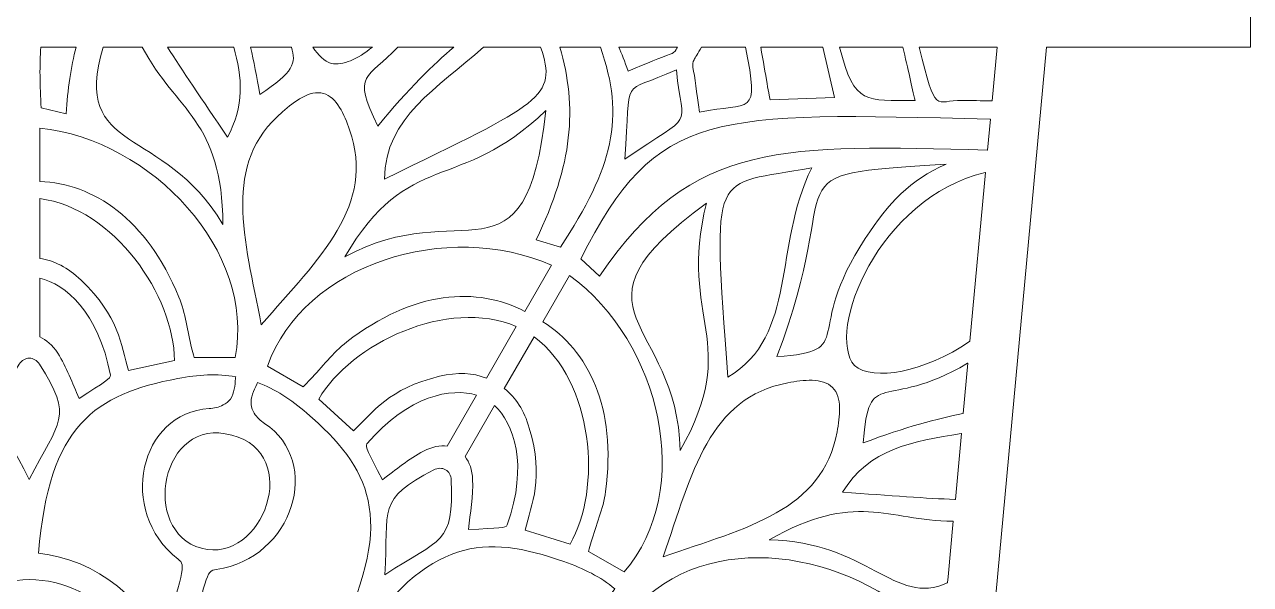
# Model space of a CAD drawing. Extents: x 80 to 1066, y -1043 to 43.
# Drawn here: x 575.4 to 733.5, y -222.8 to -150.6 of the extents above; entities that cross this region are included whole.
import ezdxf

# ---------------------------------------------------------------- set-up
doc = ezdxf.new("R2010")
doc.units = 0
doc.header["$MEASUREMENT"] = 0
doc.layers.add('Layer 1', color=7, linetype='Continuous', lineweight=0)

msp = doc.modelspace()

# ---------------------------------------------------------------- linework, layer by layer
at = {"layer": 'Layer 1'}
for points, knots in [([(705.17, -94), (705.17, -94), (698.6, -55.61), (698.6, -55.61), (698.6, -55.61), (603.03, -55.61), (603.03, -55.61), (596.76, -50.44), (595.14, -44.55), (594.72, -42.06), (594.67, -41.65), (594.62, -41.25), (594.57, -40.84), (594.45, -39.89), (594.33, -38.94), (594.33, -37.98), (594.33, -37.56), (594.35, -37.15), (594.4, -36.74), (594.96, -32.69), (596.22, -28.84), (597.99, -25.14), (599.55, -21.84), (601.16, -18.56), (602.72, -15.26), (608.87, -2.21), (610.1, 11.03), (603.85, 24.41), (600.47, 31.62), (595.06, 36.89), (587.49, 40.08), (587.51, 39.08), (588.17, 38.76), (588.57, 38.31), (598.97, 26.34), (601.59, 12.73), (597.21, -2.38), (595.37, -8.73), (592.07, -14.44), (589.59, -20.49), (586.6, -27.79), (584.9, -35.18), (587.36, -43.03), (589.03, -48.37), (591.85, -52.63), (596.1, -55.61), (596.1, -55.61), (555.87, -55.61), (555.87, -55.61), (555.64, -55.41), (555.38, -55.24), (555.08, -55.15), (554.96, -55.05), (554.87, -54.98), (554.82, -54.93), (546.99, -47.5), (545.43, -38.73), (549.36, -28.79), (550, -27.18), (550.68, -25.57), (551.43, -23.99), (554.03, -18.44), (557.1, -13.07), (558.78, -7.15), (562.74, 6.85), (561.37, 19.99), (551.99, 31.66), (548.91, 35.48), (545.01, 38.26), (539.75, 40.27), (542.69, 36.94), (545.03, 34.03), (546.87, 30.77), (554.23, 17.75), (553.35, 4.53), (547.78, -8.77), (544.98, -15.5), (541.31, -21.86), (539.74, -29.08), (537.41, -39.68), (540.88, -49.57), (549, -55.61), (549, -55.61), (447.38, -55.61), (447.38, -55.61), (447.38, -55.61), (440.15, -94), (440.15, -94), (440.15, -94), (412.4, -94), (412.4, -94), (412.4, -94), (412.4, -153.55), (412.4, -153.55), (412.4, -153.55), (437.6, -153.55), (437.6, -153.55), (437.6, -153.55), (450.18, -292.7), (450.18, -292.7), (450.18, -292.7), (456.36, -361.14), (456.36, -361.14), (456.36, -361.14), (456.37, -361.14), (456.37, -361.14), (456.37, -361.14), (467.2, -480.93), (467.2, -480.93), (467.2, -480.93), (676.93, -480.93), (676.93, -480.93), (676.93, -480.93), (687.99, -361.14), (687.99, -361.14), (687.99, -361.14), (697.17, -261.88), (697.17, -261.88), (697.17, -261.88), (699.28, -239.09), (699.28, -239.09), (699.28, -239.09), (707.17, -153.55), (707.17, -153.55), (707.17, -153.55), (733.47, -153.55), (733.47, -153.55), (733.47, -153.55), (733.47, -94), (733.47, -94), (733.47, -94), (705.17, -94), (705.17, -94)], [0, 0, 0, 0, 1, 1, 1, 2, 2, 2, 3, 3, 3, 4, 4, 4, 5, 5, 5, 6, 6, 6, 7, 7, 7, 8, 8, 8, 9, 9, 9, 10, 10, 10, 11, 11, 11, 12, 12, 12, 13, 13, 13, 14, 14, 14, 15, 15, 15, 16, 16, 16, 17, 17, 17, 18, 18, 18, 19, 19, 19, 20, 20, 20, 21, 21, 21, 22, 22, 22, 23, 23, 23, 24, 24, 24, 25, 25, 25, 26, 26, 26, 27, 27, 27, 28, 28, 28, 29, 29, 29, 30, 30, 30, 31, 31, 31, 32, 32, 32, 33, 33, 33, 34, 34, 34, 35, 35, 35, 36, 36, 36, 37, 37, 37, 38, 38, 38, 39, 39, 39, 40, 40, 40, 41, 41, 41, 42, 42, 42, 43, 43, 43, 44, 44, 44, 44]), ([(577.5, -153.55), (577.5, -153.55), (582.05, -153.55), (582.05, -153.55), (581.4, -156.12), (580.97, -158.96), (580.75, -162.16), (580.75, -162.16), (577.55, -161.4), (577.55, -161.4), (577.37, -158.47), (577.34, -155.88), (577.5, -153.55)], [0, 0, 0, 0, 1, 1, 1, 2, 2, 2, 3, 3, 3, 4, 4, 4, 4]), ([(600.98, -176.41), (593.18, -163.41), (581.45, -167.59), (585.53, -153.55), (585.53, -153.55), (590.56, -153.55), (590.56, -153.55), (595.05, -161.95), (600.9, -162.94), (600.98, -176.41)], [0, 0, 0, 0, 1, 1, 1, 2, 2, 2, 3, 3, 3, 3]), ([(602.37, -153.55), (603.48, -157.45), (603.77, -161.21), (601.57, -165.16), (598.24, -160.23), (595.69, -156.48), (593.82, -153.55), (593.82, -153.55), (602.37, -153.55), (602.37, -153.55)], [0, 0, 0, 0, 1, 1, 1, 2, 2, 2, 3, 3, 3, 3]), ([(609.81, -153.55), (610.46, -155.7), (610.13, -156.7), (605.73, -159.68), (605.37, -157.39), (604.97, -155.36), (604.54, -153.55), (604.54, -153.55), (609.81, -153.55), (609.81, -153.55)], [0, 0, 0, 0, 1, 1, 1, 2, 2, 2, 3, 3, 3, 3]), ([(614.96, -155.68), (614.08, -155.36), (613.28, -154.62), (612.59, -153.55), (612.59, -153.55), (620.26, -153.55), (620.26, -153.55), (618.35, -155.14), (616.45, -155.94), (614.96, -155.68)], [0, 0, 0, 0, 1, 1, 1, 2, 2, 2, 3, 3, 3, 3]), ([(623.54, -153.55), (623.54, -153.55), (630.74, -153.55), (630.74, -153.55), (628.19, -155.77), (624.91, -158.87), (620.95, -163.76), (617.56, -156.77), (619.58, -157.78), (623.54, -153.55)], [0, 0, 0, 0, 1, 1, 1, 2, 2, 2, 3, 3, 3, 3]), ([(621.81, -170.58), (621.94, -162.53), (628.61, -158.94), (634.57, -153.55), (634.57, -153.55), (641.95, -153.55), (641.95, -153.55), (644.18, -160.05), (641.98, -160.75), (621.81, -170.58)], [0, 0, 0, 0, 1, 1, 1, 2, 2, 2, 3, 3, 3, 3]), ([(644.5, -179.34), (644.5, -179.34), (641.36, -178.4), (641.36, -178.4), (646.09, -168.72), (646.7, -161.33), (644.42, -153.55), (644.42, -153.55), (649.65, -153.55), (649.65, -153.55), (652.88, -162.67), (651.27, -169.07), (644.5, -179.34)], [0, 0, 0, 0, 1, 1, 1, 2, 2, 2, 3, 3, 3, 4, 4, 4, 4]), ([(659.6, -153.55), (659.54, -153.67), (659.48, -153.77), (659.43, -153.85), (659.26, -154.16), (658.98, -154.38), (658.65, -154.49), (657.45, -154.88), (655.73, -155.65), (653.22, -156.64), (652.81, -155.39), (652.38, -154.39), (652.03, -153.55), (652.03, -153.55), (659.6, -153.55), (659.6, -153.55)], [0, 0, 0, 0, 1, 1, 1, 2, 2, 2, 3, 3, 3, 4, 4, 4, 5, 5, 5, 5]), ([(668.37, -153.55), (670.22, -162.8), (669, -160.57), (662.44, -161.96), (662.04, -159.29), (661.85, -157.42), (661.58, -156.18), (661.52, -155.84), (661.57, -155.49), (661.74, -155.19), (661.9, -154.9), (662.19, -154.41), (662.69, -153.55), (662.69, -153.55), (668.37, -153.55), (668.37, -153.55)], [0, 0, 0, 0, 1, 1, 1, 2, 2, 2, 3, 3, 3, 4, 4, 4, 5, 5, 5, 5]), ([(678.35, -153.55), (678.35, -153.55), (679.85, -160.05), (679.85, -160.05), (679.85, -160.05), (671.53, -160.34), (671.53, -160.34), (671.48, -160.24), (670.94, -157.11), (670.33, -153.55), (670.33, -153.55), (678.35, -153.55), (678.35, -153.55)], [0, 0, 0, 0, 1, 1, 1, 2, 2, 2, 3, 3, 3, 4, 4, 4, 4]), ([(688.65, -153.55), (689.31, -156.4), (689.86, -158.81), (690.22, -160.45), (683.86, -160.32), (682.48, -161.24), (680.48, -153.55), (680.48, -153.55), (688.65, -153.55), (688.65, -153.55)], [0, 0, 0, 0, 1, 1, 1, 2, 2, 2, 3, 3, 3, 3]), ([(700.16, -160.48), (700.16, -160.48), (700.1, -160.48), (700.1, -160.48), (698.75, -160.47), (697.47, -160.45), (696.31, -160.43), (692.82, -160.38), (692.91, -162.53), (690.77, -153.55), (690.77, -153.55), (700.8, -153.55), (700.8, -153.55), (700.8, -153.55), (700.16, -160.48), (700.16, -160.48)], [0, 0, 0, 0, 1, 1, 1, 2, 2, 2, 3, 3, 3, 4, 4, 4, 5, 5, 5, 5]), ([(659.45, -156.49), (660.25, -164.67), (662.1, -161.58), (652.79, -168.02), (653.71, -156.74), (651.97, -159.89), (659.45, -156.49)], [0, 0, 0, 0, 1, 1, 1, 2, 2, 2, 2]), ([(608.66, -161.89), (610.19, -160.57), (612.18, -159.06), (613.93, -159.52), (615.67, -159.99), (616.64, -162.3), (617.31, -164.21), (620.73, -173.99), (613.48, -180.64), (605.93, -189.38), (603.76, -178.03), (600.81, -168.65), (608.66, -161.89)], [0, 0, 0, 0, 1, 1, 1, 2, 2, 2, 3, 3, 3, 4, 4, 4, 4]), ([(616.7, -180.62), (624.93, -166.56), (631.34, -172.54), (642.63, -161.74), (640.04, -185.51), (631.67, -172.31), (616.7, -180.62)], [0, 0, 0, 0, 1, 1, 1, 2, 2, 2, 2]), ([(699.57, -166.84), (699.57, -166.84), (699.51, -166.84), (699.51, -166.84), (673.68, -166.18), (661.45, -165.4), (649.53, -183.11), (649.53, -183.11), (647.14, -180.86), (647.14, -180.86), (656.87, -161.4), (664.21, -161.99), (699.88, -162.84), (699.88, -162.84), (699.94, -162.84), (699.94, -162.84), (699.94, -162.84), (699.57, -166.84), (699.57, -166.84)], [0, 0, 0, 0, 1, 1, 1, 2, 2, 2, 3, 3, 3, 4, 4, 4, 5, 5, 5, 6, 6, 6, 6]), ([(602.57, -193.56), (602.57, -193.56), (597.26, -193.56), (597.26, -193.56), (597.14, -193.11), (597.04, -192.73), (596.94, -192.34), (596.42, -190.18), (596.15, -187.87), (595.3, -185.78), (591.14, -175.64), (584.27, -171.16), (577.36, -170.87), (577.36, -170.87), (577.36, -163.99), (577.36, -163.99), (591.89, -165.56), (605.18, -179.85), (602.57, -193.56)], [0, 0, 0, 0, 1, 1, 1, 2, 2, 2, 3, 3, 3, 4, 4, 4, 5, 5, 5, 6, 6, 6, 6]), ([(666.07, -196.13), (664.12, -168.41), (663.83, -171.56), (676.9, -169.13), (671.89, -179.28), (675.17, -190.69), (666.07, -196.13)], [0, 0, 0, 0, 1, 1, 1, 2, 2, 2, 2]), ([(694.23, -168.66), (689.55, -170.69), (686.83, -173.62), (683.81, -178.22), (675.63, -190.68), (682.96, -192.71), (672.41, -193.47), (681.65, -169.4), (670.62, -170.1), (694.23, -168.66)], [0, 0, 0, 0, 1, 1, 1, 2, 2, 2, 3, 3, 3, 3]), ([(697.3, -191.48), (697.28, -191.5), (697.26, -191.51), (697.24, -191.53), (691.42, -195.46), (684.88, -196.7), (682.4, -194.62), (678.69, -190.2), (685.48, -173.04), (699.25, -169.73), (699.26, -169.72), (699.29, -169.72), (699.31, -169.71), (699.31, -169.71), (697.3, -191.48), (697.3, -191.48)], [0, 0, 0, 0, 1, 1, 1, 2, 2, 2, 3, 3, 3, 4, 4, 4, 5, 5, 5, 5]), ([(594.72, -193.96), (594.72, -193.96), (588.81, -195.27), (588.81, -195.27), (587.79, -191.88), (587.65, -188.32), (582.7, -183.62), (580.97, -181.97), (579.22, -181.06), (577.36, -180.82), (577.36, -180.82), (577.36, -173.1), (577.36, -173.1), (586.91, -174.27), (594.74, -185.72), (594.72, -193.96)], [0, 0, 0, 0, 1, 1, 1, 2, 2, 2, 3, 3, 3, 4, 4, 4, 5, 5, 5, 5]), ([(659.93, -205.58), (659.63, -188.46), (644.03, -187.81), (663.32, -173.68), (659.6, -188.85), (667.99, -191.42), (659.93, -205.58)], [0, 0, 0, 0, 1, 1, 1, 2, 2, 2, 2]), ([(639.93, -187.63), (633.8, -184.44), (625.6, -184.87), (616.94, -191.58), (615.15, -192.96), (613.77, -194.83), (612.23, -196.43), (611.96, -196.73), (611.68, -197), (611.34, -197.34), (611.34, -197.34), (606.74, -194.68), (606.74, -194.68), (611.34, -181.5), (629.99, -175.77), (643.37, -181.68), (643.37, -181.68), (639.93, -187.63), (639.93, -187.63)], [0, 0, 0, 0, 1, 1, 1, 2, 2, 2, 3, 3, 3, 4, 4, 4, 5, 5, 5, 6, 6, 6, 6]), ([(586.48, -195.86), (586.54, -196.29), (585.75, -196.73), (582.44, -198.85), (581.56, -196.89), (580.83, -194.82), (579.68, -193.02), (579.02, -191.97), (578.21, -191.29), (577.36, -190.93), (577.36, -190.93), (577.36, -183.33), (577.36, -183.33), (580.66, -184.12), (584.93, -187.68), (586.48, -195.86)], [0, 0, 0, 0, 1, 1, 1, 2, 2, 2, 3, 3, 3, 4, 4, 4, 5, 5, 5, 5]), ([(652.73, -221.23), (652.73, -221.23), (648.12, -218.57), (648.12, -218.57), (648.25, -218.12), (648.35, -217.74), (648.46, -217.35), (649.09, -215.22), (650.02, -213.08), (650.32, -210.86), (651.79, -200), (648.07, -192.67), (642.24, -188.97), (642.24, -188.97), (645.68, -183), (645.68, -183), (657.48, -191.64), (661.85, -210.66), (652.73, -221.23)], [0, 0, 0, 0, 1, 1, 1, 2, 2, 2, 3, 3, 3, 4, 4, 4, 5, 5, 5, 6, 6, 6, 6]), ([(634.95, -196.26), (633.22, -195.53), (631.24, -195.45), (628.92, -196), (622.29, -197.6), (620.39, -200.61), (617.81, -203.04), (617.81, -203.04), (613.34, -198.95), (613.34, -198.95), (617.45, -191.8), (629.96, -185.8), (638.81, -189.58), (638.81, -189.58), (634.95, -196.26), (634.95, -196.26)], [0, 0, 0, 0, 1, 1, 1, 2, 2, 2, 3, 3, 3, 4, 4, 4, 5, 5, 5, 5]), ([(645.74, -217.65), (645.74, -217.65), (639.96, -215.83), (639.96, -215.83), (640.77, -212.37), (642.43, -209.23), (640.49, -202.68), (639.82, -200.4), (638.76, -198.73), (637.26, -197.59), (637.26, -197.59), (641.11, -190.91), (641.11, -190.91), (648.81, -196.7), (649.87, -210.52), (645.74, -217.65)], [0, 0, 0, 0, 1, 1, 1, 2, 2, 2, 3, 3, 3, 4, 4, 4, 5, 5, 5, 5]), ([(576.02, -209.29), (572.13, -201.59), (570.27, -201.44), (574.71, -194.45), (575.05, -193.94), (575.54, -193.67), (576.02, -193.67), (576.51, -193.67), (576.99, -193.94), (577.33, -194.45), (581.78, -201.44), (579.91, -201.59), (576.02, -209.29)], [0, 0, 0, 0, 1, 1, 1, 2, 2, 2, 3, 3, 3, 4, 4, 4, 4]), ([(696.44, -200.8), (696.42, -200.81), (696.4, -200.81), (696.38, -200.81), (693.16, -201.46), (688.99, -202.52), (683.55, -204.6), (684.26, -194.59), (686.13, -200.7), (696.98, -194.33), (697, -194.32), (697.01, -194.31), (697.04, -194.29), (697.04, -194.29), (696.44, -200.8), (696.44, -200.8)], [0, 0, 0, 0, 1, 1, 1, 2, 2, 2, 3, 3, 3, 4, 4, 4, 5, 5, 5, 5]), ([(602.59, -196.28), (602.54, -197.19), (602.46, -198.17), (601.94, -198.93), (601.7, -199.28), (601.38, -199.51), (601.02, -199.7), (600.46, -199.99), (599.83, -200.13), (599.21, -200.16), (590.28, -200.68), (587.26, -213.36), (595.2, -219.57), (596.29, -220.43), (595.87, -220.95), (592.61, -231.94), (591.97, -225.04), (584.42, -219.53), (577.22, -218.82), (578.49, -202.3), (584.51, -198.29), (595.18, -196.29), (597.81, -195.79), (600.24, -195.64), (602.63, -196.06), (602.61, -196.13), (602.59, -196.21), (602.59, -196.28)], [0, 0, 0, 0, 1, 1, 1, 2, 2, 2, 3, 3, 3, 4, 4, 4, 5, 5, 5, 6, 6, 6, 7, 7, 7, 8, 8, 8, 9, 9, 9, 9]), ([(616.07, -229.23), (609.49, -226.25), (600.19, -227.23), (596.19, -232.9), (598.86, -221.74), (598.75, -221.09), (600.12, -220.9), (610.11, -219.48), (613.83, -206.99), (606.36, -202.09), (605.83, -201.73), (605.36, -201.3), (605.02, -200.77), (604.8, -200.43), (604.64, -200.06), (604.61, -199.65), (604.54, -198.73), (604.97, -197.84), (605.37, -197.02), (605.41, -196.96), (605.43, -196.89), (605.44, -196.81), (607.73, -197.65), (609.75, -198.99), (611.79, -200.74), (620.03, -207.81), (623.23, -214.29), (616.07, -229.23)], [0, 0, 0, 0, 1, 1, 1, 2, 2, 2, 3, 3, 3, 4, 4, 4, 5, 5, 5, 6, 6, 6, 7, 7, 7, 8, 8, 8, 9, 9, 9, 9]), ([(629.9, -205.01), (628.98, -204.89), (627.93, -205.08), (626.85, -205.65), (624.95, -206.64), (623.28, -208.07), (621.54, -209.33), (619.73, -205.84), (619.27, -205.06), (619.54, -204.71), (624.97, -198.4), (630.45, -197.46), (633.7, -198.43), (633.7, -198.43), (629.9, -205.01), (629.9, -205.01)], [0, 0, 0, 0, 1, 1, 1, 2, 2, 2, 3, 3, 3, 4, 4, 4, 5, 5, 5, 5]), ([(673.83, -196.84), (675.82, -196.47), (678.31, -196.16), (679.59, -197.43), (680.85, -198.71), (680.55, -201.19), (680.17, -203.18), (678.25, -213.35), (668.64, -215.49), (657.73, -219.28), (661.52, -208.37), (663.66, -198.77), (673.83, -196.84)], [0, 0, 0, 0, 1, 1, 1, 2, 2, 2, 3, 3, 3, 4, 4, 4, 4]), ([(633.18, -209.31), (633.13, -208.08), (632.77, -207.08), (632.21, -206.35), (632.21, -206.35), (636, -199.76), (636, -199.76), (638.47, -202.09), (640.4, -207.31), (637.65, -215.17), (637.48, -215.58), (636.58, -215.57), (632.64, -215.75), (632.87, -213.62), (633.27, -211.45), (633.18, -209.31)], [0, 0, 0, 0, 1, 1, 1, 2, 2, 2, 3, 3, 3, 4, 4, 4, 5, 5, 5, 5]), ([(598.21, -218.18), (590.3, -216.04), (592.94, -201), (602.12, -203.6), (611.36, -205.93), (606.14, -220.28), (598.21, -218.18)], [0, 0, 0, 0, 1, 1, 1, 2, 2, 2, 2]), ([(695.42, -211.88), (695.42, -211.88), (695.36, -211.88), (695.36, -211.88), (691.83, -211.75), (687.14, -211.39), (680.88, -210.95), (684.26, -205.31), (689.92, -204.43), (696.15, -203.38), (696.16, -203.38), (696.18, -203.37), (696.2, -203.37), (696.2, -203.37), (695.42, -211.88), (695.42, -211.88)], [0, 0, 0, 0, 1, 1, 1, 2, 2, 2, 3, 3, 3, 4, 4, 4, 5, 5, 5, 5]), ([(621.87, -221.58), (622.35, -212.96), (620.81, -211.89), (628.16, -208.08), (628.71, -207.79), (629.26, -207.8), (629.69, -208.05), (630.1, -208.29), (630.39, -208.76), (630.42, -209.38), (630.79, -217.65), (629.09, -216.85), (621.87, -221.58)], [0, 0, 0, 0, 1, 1, 1, 2, 2, 2, 3, 3, 3, 4, 4, 4, 4]), ([(694.49, -221.87), (694.49, -221.87), (694.43, -222.6), (694.43, -222.6), (694.41, -222.6), (694.39, -222.61), (694.36, -222.63), (687.7, -225.77), (684.01, -217.3), (671.43, -217.08), (682.57, -210.75), (686.54, -214.58), (695.1, -214.7), (695.1, -214.7), (695.15, -214.7), (695.15, -214.7), (695.15, -214.7), (694.49, -221.87), (694.49, -221.87)], [0, 0, 0, 0, 1, 1, 1, 2, 2, 2, 3, 3, 3, 4, 4, 4, 5, 5, 5, 6, 6, 6, 6]), ([(648.32, -225.77), (647.69, -225.74), (647.07, -225.55), (646.51, -225.26), (638.53, -221.24), (629.57, -230.72), (633.34, -240.07), (633.69, -240.93), (633.52, -241.33), (630.83, -243.89), (629.66, -245.02), (628, -246.56), (625.7, -248.73), (625.44, -248.97), (625.17, -249.22), (624.9, -249.48), (625.09, -249.08), (625.25, -248.66), (625.39, -248.24), (626.23, -245.55), (626, -242.55), (625.01, -239.7), (623.74, -236.05), (621.23, -232.65), (618.15, -230.43), (627.5, -216.76), (634.72, -216.29), (644.96, -219.89), (647.5, -220.78), (649.67, -221.86), (651.53, -223.42), (651.48, -223.47), (651.43, -223.53), (651.38, -223.59), (650.89, -224.35), (650.33, -225.16), (649.49, -225.56), (649.12, -225.74), (648.72, -225.79), (648.32, -225.77)], [0, 0, 0, 0, 1, 1, 1, 2, 2, 2, 3, 3, 3, 4, 4, 4, 5, 5, 5, 6, 6, 6, 7, 7, 7, 8, 8, 8, 9, 9, 9, 10, 10, 10, 11, 11, 11, 12, 12, 12, 13, 13, 13, 13]), ([(693.6, -231.57), (693.6, -231.57), (693.54, -231.61), (693.54, -231.61), (693.54, -231.61), (688.05, -234.78), (688.05, -234.78), (684.34, -228.94), (677.01, -225.22), (666.16, -226.69), (663.93, -227), (661.8, -227.92), (659.66, -228.55), (659.27, -228.67), (658.9, -228.76), (658.44, -228.88), (658.44, -228.88), (655.79, -224.28), (655.79, -224.28), (666.2, -215.3), (684.8, -219.41), (693.61, -230.81), (693.63, -230.83), (693.65, -230.86), (693.66, -230.88), (693.66, -230.88), (693.6, -231.57), (693.6, -231.57)], [0, 0, 0, 0, 1, 1, 1, 2, 2, 2, 3, 3, 3, 4, 4, 4, 5, 5, 5, 6, 6, 6, 7, 7, 7, 8, 8, 8, 9, 9, 9, 9]), ([(590.5, -241.26), (590.24, -242.23), (588.93, -242.04), (586.3, -242.01), (586.29, -241.98), (586.29, -241.93), (586.29, -241.9), (586.28, -241.68), (586.28, -241.52), (586.3, -241.38), (588.07, -230.83), (582.05, -225.55), (576.02, -225.55), (570, -225.55), (563.98, -230.83), (565.75, -241.38), (565.77, -241.52), (565.76, -241.68), (565.75, -241.9), (565.75, -241.9), (565.75, -242.01), (565.75, -242.01), (563.11, -242.04), (561.8, -242.23), (561.55, -241.26), (558.76, -230.81), (567.2, -222.2), (576.02, -222.22), (584.84, -222.2), (593.29, -230.81), (590.5, -241.26)], [0, 0, 0, 0, 1, 1, 1, 2, 2, 2, 3, 3, 3, 4, 4, 4, 5, 5, 5, 6, 6, 6, 7, 7, 7, 8, 8, 8, 9, 9, 9, 10, 10, 10, 10])]:
    msp.add_open_spline(points, degree=3, knots=knots, dxfattribs=at)

doc.saveas('drawing.dxf')
